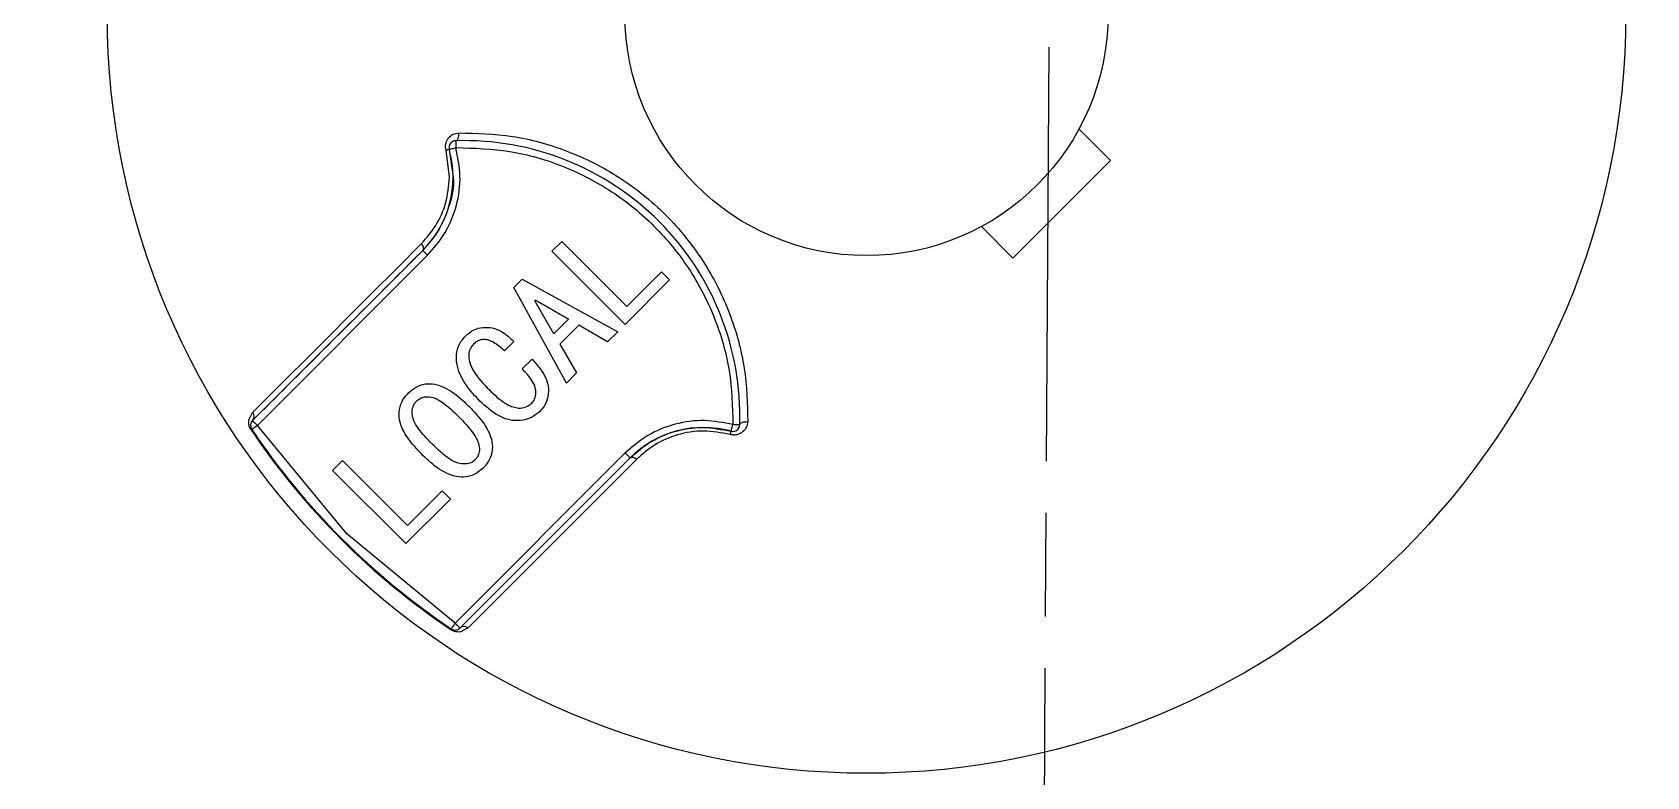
# Model space of a CAD drawing. Header units: millimetres. Extents: x 2136 to 4572, y 748 to 2471.
# Drawn here: x 2956.28 to 3003.06, y 2151.89 to 2173.46 of the extents above; entities that cross this region are included whole.
import ezdxf

# ---------------------------------------------------------------- set-up
doc = ezdxf.new("R2010")
doc.units = ezdxf.units.MM
doc.linetypes.add('AM_ISO08W050', pattern=[18, 12, -1.5, 3, -1.5])
doc.layers.add('AM_7', color=4, linetype='AM_ISO08W050', lineweight=25)

msp = doc.modelspace()

# ---------------------------------------------------------------- linework, layer by layer
at = {"color": 7, "linetype": 'Continuous', "lineweight": 25}
for p, q in [((2968.551, 2170.32), (2968.556, 2170.12)), ((2986.611, 2170.661), (2987.525, 2169.748)), ((2986.611, 2170.661), (2986.611, 2170.661)), ((2968.372, 2169.262), (2968.27, 2170.045)), ((2968.356, 2170.12), (2968.356, 2170.12)), ((2968.364, 2170.066), (2968.472, 2169.26)), ((2984.696, 2166.919), (2987.525, 2169.748)), ((2984.696, 2166.919), (2983.783, 2167.833)), ((2983.783, 2167.833), (2983.783, 2167.833)), ((2983.783, 2167.833), (2984.696, 2166.919)), ((2962.662, 2162.209), (2967.595, 2167.142)), ((2962.803, 2162.068), (2967.736, 2167)), ((2967.595, 2167.142), (2967.595, 2167.142)), ((2971.336, 2167.118), (2971.621, 2167.403)), ((2973.457, 2164.996), (2971.336, 2167.118)), ((2973.457, 2164.996), (2971.336, 2167.118)), ((2971.621, 2167.403), (2973.507, 2165.517)), ((2973.507, 2165.517), (2974.512, 2166.522)), ((2974.512, 2166.522), (2974.747, 2166.287)), ((2984.696, 2166.919), (2984.696, 2166.919)), ((2970.232, 2166.063), (2970.48, 2166.311)), ((2971.758, 2163.297), (2970.232, 2166.063)), ((2971.758, 2163.297), (2970.232, 2166.063)), ((2970.48, 2166.311), (2973.246, 2164.786)), ((2974.747, 2166.287), (2973.457, 2164.996)), ((2974.747, 2166.287), (2973.457, 2164.996)), ((2970.864, 2165.704), (2970.84, 2165.679)), ((2970.864, 2165.704), (2970.84, 2165.679)), ((2971.398, 2164.724), (2970.84, 2165.679)), ((2970.84, 2165.679), (2970.84, 2165.679)), ((2970.864, 2165.704), (2971.82, 2165.145)), ((2970.864, 2165.704), (2970.864, 2165.704)), ((2971.82, 2165.145), (2970.864, 2165.704)), ((2971.82, 2165.145), (2971.398, 2164.724)), ((2971.82, 2165.145), (2971.82, 2165.145)), ((2972.117, 2164.972), (2971.572, 2164.426)), ((2972.117, 2164.972), (2971.572, 2164.426)), ((2972.949, 2164.488), (2972.117, 2164.972)), ((2972.117, 2164.972), (2972.117, 2164.972)), ((2972.949, 2164.488), (2972.117, 2164.972)), ((2973.246, 2164.786), (2972.949, 2164.488)), ((2973.246, 2164.786), (2972.949, 2164.488)), ((2973.457, 2164.996), (2973.457, 2164.996)), ((2969.066, 2164.426), (2969.066, 2164.426)), ((2970.232, 2164.5), (2969.959, 2164.227)), ((2970.232, 2164.5), (2969.959, 2164.227)), ((2969.959, 2164.227), (2969.959, 2164.227)), ((2971.572, 2164.426), (2972.055, 2163.595)), ((2971.572, 2164.426), (2971.572, 2164.426)), ((2972.949, 2164.488), (2972.949, 2164.488)), ((2968.958, 2163.888), (2968.958, 2163.888)), ((2970.48, 2163.706), (2970.765, 2163.992)), ((2972.055, 2163.595), (2971.758, 2163.297)), ((2972.055, 2163.595), (2971.758, 2163.297)), ((2971.758, 2163.297), (2971.758, 2163.297)), ((2970.866, 2163.125), (2970.866, 2163.125)), ((2962.56, 2162.253), (2962.666, 2162.445)), ((2967.416, 2162.776), (2967.416, 2162.776)), ((2968.644, 2162.317), (2968.644, 2162.317)), ((2969.252, 2162.776), (2969.252, 2162.776)), ((2970.988, 2162.478), (2970.988, 2162.478)), ((2976.787, 2162.315), (2976.787, 2162.315)), ((2962.603, 2162.068), (2962.603, 2162.068)), ((2962.638, 2161.956), (2962.618, 2161.942)), ((2962.662, 2162.209), (2962.662, 2162.209)), ((2965.392, 2158.929), (2962.803, 2162.068)), ((2967.312, 2162.274), (2967.312, 2162.274)), ((2969.204, 2161.577), (2969.204, 2161.577)), ((2964.984, 2160.766), (2965.27, 2161.052)), ((2965.27, 2161.052), (2967.155, 2159.166)), ((2967.565, 2161.238), (2967.565, 2161.238)), ((2973.464, 2161.273), (2968.531, 2156.34)), ((2973.605, 2161.131), (2968.672, 2156.199)), ((2967.106, 2158.645), (2964.984, 2160.766)), ((2967.106, 2158.645), (2964.984, 2160.766)), ((2969.351, 2160.841), (2969.351, 2160.841)), ((2967.155, 2159.166), (2968.16, 2160.171)), ((2968.16, 2160.171), (2968.396, 2159.935)), ((2968.396, 2159.935), (2967.106, 2158.645)), ((2968.396, 2159.935), (2967.106, 2158.645)), ((2968.531, 2156.34), (2965.392, 2158.929)), ((2967.106, 2158.645), (2967.106, 2158.645)), ((2968.405, 2156.154), (2968.419, 2156.174)), ((2968.908, 2156.202), (2968.73, 2156.104))]:
    msp.add_line(p, q, dxfattribs=at)
at = {"color": 7, "linetype": 'Continuous', "lineweight": 25, "flags": 128}
for points in [[(2968.551, 2170.32), (2968.571, 2170.325), (2968.59, 2170.339), (2968.608, 2170.36), (2968.622, 2170.39), (2968.633, 2170.424), (2968.64, 2170.464), (2968.643, 2170.505), (2968.641, 2170.548)], [(2968.364, 2170.066), (2968.367, 2170.067), (2968.378, 2170.07), (2968.396, 2170.075), (2968.42, 2170.082), (2968.449, 2170.09), (2968.483, 2170.099), (2968.519, 2170.109), (2968.556, 2170.12)], [(2987.525, 2169.748), (2987.172, 2169.395), (2986.818, 2169.041), (2986.465, 2168.687), (2986.111, 2168.333), (2985.757, 2167.98), (2985.403, 2167.626), (2985.049, 2167.272), (2984.696, 2166.919)], [(2962.666, 2162.445), (2963.148, 2162.927), (2963.67, 2163.449), (2964.232, 2164.01), (2964.83, 2164.609), (2965.464, 2165.242), (2966.131, 2165.91), (2966.83, 2166.609), (2967.558, 2167.337)], [(2967.595, 2167.142), (2967.606, 2167.158), (2967.614, 2167.178), (2967.616, 2167.201), (2967.614, 2167.226), (2967.606, 2167.254), (2967.595, 2167.282), (2967.578, 2167.31), (2967.558, 2167.337)], [(2967.595, 2167.142), (2967.597, 2167.139), (2967.605, 2167.131), (2967.618, 2167.118), (2967.636, 2167.1), (2967.657, 2167.079), (2967.682, 2167.054), (2967.708, 2167.028), (2967.736, 2167)], [(2962.638, 2161.956), (2962.641, 2161.958), (2962.65, 2161.964), (2962.666, 2161.974), (2962.686, 2161.988), (2962.711, 2162.005), (2962.74, 2162.025), (2962.771, 2162.046), (2962.803, 2162.068)], [(2962.662, 2162.209), (2962.665, 2162.206), (2962.673, 2162.198), (2962.686, 2162.185), (2962.703, 2162.168), (2962.725, 2162.146), (2962.749, 2162.122), (2962.776, 2162.095), (2962.803, 2162.068)], [(2976.53, 2161.9), (2976.531, 2161.904), (2976.534, 2161.915), (2976.539, 2161.933), (2976.545, 2161.957), (2976.553, 2161.986), (2976.563, 2162.019), (2976.573, 2162.055), (2976.583, 2162.093)], [(2976.783, 2162.087), (2976.779, 2162.087), (2976.768, 2162.088), (2976.749, 2162.088), (2976.725, 2162.089), (2976.694, 2162.09), (2976.66, 2162.091), (2976.622, 2162.092), (2976.583, 2162.093)], [(2976.783, 2162.087), (2976.788, 2162.108), (2976.802, 2162.127), (2976.824, 2162.144), (2976.853, 2162.159), (2976.888, 2162.17), (2976.927, 2162.177), (2976.969, 2162.179), (2977.011, 2162.178)], [(2973.801, 2161.095), (2973.072, 2160.366), (2972.373, 2159.667), (2971.706, 2159), (2971.072, 2158.366), (2970.474, 2157.768), (2969.913, 2157.207), (2969.39, 2156.685), (2968.908, 2156.202)], [(2973.605, 2161.131), (2973.602, 2161.134), (2973.594, 2161.142), (2973.581, 2161.155), (2973.564, 2161.173), (2973.542, 2161.194), (2973.518, 2161.218), (2973.491, 2161.245), (2973.464, 2161.273)], [(2973.605, 2161.131), (2973.621, 2161.143), (2973.641, 2161.15), (2973.664, 2161.153), (2973.69, 2161.15), (2973.717, 2161.143), (2973.745, 2161.131), (2973.773, 2161.115), (2973.801, 2161.095)], [(2968.531, 2156.34), (2968.509, 2156.308), (2968.488, 2156.277), (2968.469, 2156.248), (2968.452, 2156.223), (2968.438, 2156.202), (2968.428, 2156.187), (2968.421, 2156.177), (2968.419, 2156.174)], [(2968.672, 2156.199), (2968.67, 2156.201), (2968.662, 2156.209), (2968.649, 2156.222), (2968.631, 2156.24), (2968.61, 2156.261), (2968.585, 2156.286), (2968.559, 2156.312), (2968.531, 2156.34)]]:
    msp.add_lwpolyline(points, dxfattribs=at)
at = {"color": 7, "linetype": 'Continuous', "lineweight": 25}
for radius in [22, 7]:
    msp.add_circle((2980.454, 2173.99), radius, dxfattribs=at)
for centre, radius, start, end in [((2947.454, 2211.196), 91.48, 295.79271, 180), ((2947.454, 2211.196), 91.48, 180, 290.22656), ((2947.454, 2211.196), 91.441, 295.84596, 351.20762), ((2947.454, 2211.196), 90.976, 296.50811, 351.20762), ((2947.454, 2211.196), 86.42, 299.88973, 350.7957), ((2968.556, 2170.12), 0.2, 91.6906, 135), ((2968.787, 2162.323), 8, 358.3094, 91.6906), ((2965.473, 2169.263), 3, 315, 15.531), ((2968.47, 2169.386), 0.688, 98.909, 106.876), ((2968.556, 2170.12), 0.2, 135, 195.531), ((2962.526, 2162.329), 0.182, 318.6226, 39.5362), ((2962.803, 2162.068), 0.2, 135, 214.039), ((2980.454, 2173.99), 21.524, 214.039, 235.961), ((2980.454, 2173.99), 21.5, 214.039, 235.961), ((2975.726, 2159.01), 3, 74.469, 135), ((2975.849, 2162.007), 0.689, 343.1243, 351.0894), ((2976.583, 2162.093), 0.2, 254.469, 315), ((2976.583, 2162.093), 0.2, 315, 358.3094), ((2968.792, 2156.062), 0.182, 50.5221, 130.0859), ((2968.531, 2156.34), 0.2, 235.961, 315)]:
    msp.add_arc(centre, radius, start, end, dxfattribs=at)
for points in [[(3041.195, 2211.196), (3041.108, 2208.129), (3040.934, 2201.994), (3039.53, 2192.879), (3037.305, 2183.941), (3034.198, 2175.266), (3030.259, 2166.936), (3025.522, 2159.033), (3020.033, 2151.633), (3013.845, 2144.805), (3007.018, 2138.618), (2999.617, 2133.129), (2991.714, 2128.392), (2983.385, 2124.453), (2974.709, 2121.345), (2965.771, 2119.12), (2956.657, 2117.717), (2950.522, 2117.543), (2947.454, 2117.456)], [(3045.128, 2200.407), (3044.604, 2196.755), (3043.556, 2189.452), (3040.436, 2178.809), (3036.228, 2168.566), (3030.873, 2158.865), (3024.468, 2149.826), (3017.087, 2141.564), (3008.825, 2134.183), (2999.786, 2127.778), (2990.085, 2122.423), (2979.842, 2118.215), (2969.199, 2115.095), (2961.895, 2114.047), (2958.244, 2113.523)], [(3044.925, 2193.865), (3044.239, 2190.57), (3042.866, 2183.982), (3039.545, 2174.43), (3035.342, 2165.246), (3030.206, 2156.543), (3024.217, 2148.406), (3017.429, 2140.922), (3009.915, 2134.166), (3001.753, 2128.212), (2993.028, 2123.114), (2983.827, 2118.949), (2974.261, 2115.669), (2967.666, 2114.325), (2964.369, 2113.652)], [(2967.595, 2167.142), (2966.63, 2166.177), (2964.701, 2164.248), (2963.342, 2162.889), (2962.662, 2162.209)]]:
    msp.add_open_spline(points, degree=3, dxfattribs=at)
for points, knots in [([(2989.738, 2137.124), (2991.917, 2138.398), (2996.901, 2141.312), (3003.966, 2146.966), (3010.93, 2153.798), (3017.049, 2161.408), (3022.273, 2169.657), (3026.5, 2178.451), (3029.778, 2187.659), (3031.053, 2194.034), (3031.69, 2197.222)], [0, 0, 0, 0, 0.099849, 0.228442, 0.357035, 0.485628, 0.614221, 0.742814, 0.871407, 1, 1, 1, 1]), ([(2968.27, 2170.045), (2968.264, 2170.077), (2968.251, 2170.141), (2968.262, 2170.237), (2968.292, 2170.326), (2968.357, 2170.426), (2968.472, 2170.522), (2968.584, 2170.539), (2968.641, 2170.548)], [0, 0, 0, 0, 0.123692, 0.250213, 0.373441, 0.501044, 0.749966, 1, 1, 1, 1]), ([(2968.551, 2170.32), (2968.541, 2170.319), (2968.515, 2170.317), (2968.465, 2170.301), (2968.415, 2170.266), (2968.378, 2170.215), (2968.36, 2170.165), (2968.354, 2170.115), (2968.361, 2170.082), (2968.364, 2170.066)], [0, 0, 0, 0, 0.0858052, 0.25106, 0.5005164, 0.655876, 0.7885052, 0.9015382, 1, 1, 1, 1]), ([(2968.641, 2170.548), (2969.156, 2170.535), (2970.185, 2170.511), (2971.781, 2170.075), (2973.31, 2169.313), (2974.675, 2168.214), (2975.775, 2166.85), (2976.538, 2165.32), (2976.974, 2163.723), (2976.999, 2162.693), (2977.011, 2162.178)], [0, 0, 0, 0, 0.125198, 0.2499957, 0.3751716, 0.4997698, 0.6246825, 0.749695, 0.8746376, 1, 1, 1, 1]), ([(2967.736, 2167), (2967.917, 2167.211), (2968.286, 2167.639), (2968.601, 2168.44), (2968.721, 2169.293), (2968.611, 2169.847), (2968.556, 2170.12)], [0, 0, 0, 0, 0.245589, 0.5, 0.754411, 1, 1, 1, 1]), ([(2968.556, 2170.12), (2969.081, 2170.105), (2970.142, 2170.074), (2971.685, 2169.62), (2973.107, 2168.883), (2974.339, 2167.876), (2975.347, 2166.643), (2976.084, 2165.222), (2976.537, 2163.678), (2976.568, 2162.618), (2976.583, 2162.093)], [0, 0, 0, 0, 0.123694, 0.25, 0.376306, 0.5, 0.623694, 0.75, 0.876306, 1, 1, 1, 1]), ([(2967.558, 2167.337), (2967.703, 2167.504), (2967.993, 2167.838), (2968.296, 2168.497), (2968.346, 2169.007), (2968.372, 2169.262)], [0, 0, 0, 0, 0.33293, 0.666707, 1, 1, 1, 1]), ([(2968.472, 2169.26), (2968.473, 2169.257), (2968.512, 2168.967), (2968.373, 2168.43), (2968.085, 2167.702), (2967.764, 2167.336), (2967.595, 2167.142)], [0, 0, 0, 0, 0.0026935, 0.3414816, 0.6510181, 1, 1, 1, 1]), ([(2969.252, 2162.776), (2969.115, 2162.922), (2968.839, 2163.217), (2968.594, 2163.687), (2968.556, 2164.118), (2968.636, 2164.435), (2968.77, 2164.591), (2968.83, 2164.661)], [0, 0, 0, 0, 0.278953, 0.561275, 0.716356, 0.872487, 1, 1, 1, 1]), ([(2968.83, 2164.661), (2968.908, 2164.727), (2969.056, 2164.851), (2969.335, 2164.921), (2969.618, 2164.907), (2969.94, 2164.778), (2970.123, 2164.604), (2970.232, 2164.5)], [0, 0, 0, 0, 0.190602, 0.35935, 0.52722, 0.719557, 1, 1, 1, 1]), ([(2969.066, 2164.426), (2969.033, 2164.387), (2968.961, 2164.302), (2968.916, 2164.122), (2968.943, 2163.892), (2969.121, 2163.518), (2969.357, 2163.273), (2969.525, 2163.098)], [0, 0, 0, 0, 0.0972515, 0.2128757, 0.3462685, 0.5366234, 1, 1, 1, 1]), ([(2969.959, 2164.227), (2969.886, 2164.296), (2969.751, 2164.422), (2969.545, 2164.536), (2969.366, 2164.57), (2969.227, 2164.544), (2969.129, 2164.485), (2969.082, 2164.441), (2969.066, 2164.426)], [0, 0, 0, 0, 0.29136, 0.535096, 0.673308, 0.812563, 0.935255, 1, 1, 1, 1]), ([(2969.959, 2164.227), (2969.886, 2164.296), (2969.751, 2164.422), (2969.545, 2164.536), (2969.366, 2164.57), (2969.227, 2164.544), (2969.129, 2164.485), (2969.082, 2164.441), (2969.066, 2164.426)], [0, 0, 0, 0, 0.29136, 0.535096, 0.673308, 0.812563, 0.935255, 1, 1, 1, 1]), ([(2970.765, 2163.992), (2970.899, 2163.839), (2971.102, 2163.609), (2971.248, 2163.218), (2971.237, 2162.907), (2971.141, 2162.65), (2971.032, 2162.528), (2970.988, 2162.478)], [0, 0, 0, 0, 0.351866, 0.532632, 0.714759, 0.884894, 1, 1, 1, 1]), ([(2967.18, 2163.012), (2967.257, 2163.078), (2967.402, 2163.203), (2967.675, 2163.285), (2967.954, 2163.277), (2968.338, 2163.137), (2968.661, 2162.887), (2968.879, 2162.675), (2968.942, 2162.615)], [0, 0, 0, 0, 0.148277, 0.278554, 0.408484, 0.552088, 0.872274, 1, 1, 1, 1]), ([(2970.753, 2162.714), (2970.785, 2162.754), (2970.847, 2162.832), (2970.878, 2162.995), (2970.869, 2163.185), (2970.73, 2163.441), (2970.579, 2163.601), (2970.48, 2163.706)], [0, 0, 0, 0, 0.132852, 0.257107, 0.423406, 0.622223, 1, 1, 1, 1]), ([(2967.565, 2161.238), (2967.427, 2161.384), (2967.188, 2161.639), (2966.957, 2162.034), (2966.892, 2162.384), (2966.942, 2162.681), (2967.062, 2162.887), (2967.153, 2162.983), (2967.18, 2163.012)], [0, 0, 0, 0, 0.29336, 0.511467, 0.658407, 0.805673, 0.942273, 1, 1, 1, 1]), ([(2967.416, 2162.776), (2967.455, 2162.808), (2967.535, 2162.873), (2967.706, 2162.909), (2967.915, 2162.887), (2968.254, 2162.695), (2968.48, 2162.476), (2968.644, 2162.317)], [0, 0, 0, 0, 0.104522, 0.209348, 0.351191, 0.528915, 1, 1, 1, 1]), ([(2967.416, 2162.776), (2967.455, 2162.808), (2967.535, 2162.873), (2967.706, 2162.909), (2967.915, 2162.887), (2968.254, 2162.695), (2968.48, 2162.476), (2968.644, 2162.317)], [0, 0, 0, 0, 0.104522, 0.209348, 0.351191, 0.528915, 1, 1, 1, 1]), ([(2969.525, 2163.098), (2969.67, 2162.959), (2969.895, 2162.743), (2970.239, 2162.579), (2970.475, 2162.568), (2970.641, 2162.616), (2970.72, 2162.685), (2970.753, 2162.714)], [0, 0, 0, 0, 0.421141, 0.650944, 0.779664, 0.909635, 1, 1, 1, 1]), ([(2967.862, 2161.535), (2967.724, 2161.68), (2967.529, 2161.885), (2967.334, 2162.182), (2967.278, 2162.401), (2967.296, 2162.593), (2967.359, 2162.716), (2967.404, 2162.764), (2967.416, 2162.776)], [0, 0, 0, 0, 0.411241, 0.579386, 0.722749, 0.866004, 0.96618, 1, 1, 1, 1]), ([(2968.644, 2162.317), (2968.783, 2162.172), (2968.98, 2161.966), (2969.178, 2161.668), (2969.24, 2161.461), (2969.235, 2161.288), (2969.188, 2161.159), (2969.137, 2161.101), (2969.115, 2161.076)], [0, 0, 0, 0, 0.409684, 0.583644, 0.725379, 0.843759, 0.932231, 1, 1, 1, 1]), ([(2968.942, 2162.615), (2969.079, 2162.469), (2969.325, 2162.207), (2969.563, 2161.806), (2969.63, 2161.448), (2969.581, 2161.156), (2969.462, 2160.959), (2969.376, 2160.868), (2969.351, 2160.841)], [0, 0, 0, 0, 0.292886, 0.524338, 0.670134, 0.816655, 0.945975, 1, 1, 1, 1]), ([(2970.988, 2162.478), (2970.91, 2162.413), (2970.745, 2162.274), (2970.428, 2162.198), (2970.094, 2162.214), (2969.675, 2162.388), (2969.42, 2162.622), (2969.252, 2162.776)], [0, 0, 0, 0, 0.153253, 0.324924, 0.478859, 0.655839, 1, 1, 1, 1]), ([(2970.988, 2162.478), (2970.91, 2162.413), (2970.745, 2162.274), (2970.428, 2162.198), (2970.094, 2162.214), (2969.675, 2162.388), (2969.42, 2162.622), (2969.252, 2162.776)], [0, 0, 0, 0, 0.153253, 0.324924, 0.478859, 0.655839, 1, 1, 1, 1]), ([(2962.618, 2161.942), (2962.609, 2161.955), (2962.592, 2161.982), (2962.566, 2162.042), (2962.543, 2162.143), (2962.553, 2162.21), (2962.56, 2162.253)], [0, 0, 0, 0, 0.1152277, 0.2337581, 0.5018731, 1, 1, 1, 1]), ([(2976.583, 2162.093), (2976.311, 2162.147), (2975.756, 2162.257), (2974.904, 2162.138), (2974.103, 2161.822), (2973.674, 2161.454), (2973.464, 2161.273)], [0, 0, 0, 0, 0.245589, 0.5, 0.754411, 1, 1, 1, 1]), ([(2973.605, 2161.131), (2973.799, 2161.3), (2974.166, 2161.617), (2974.893, 2161.923), (2975.696, 2162.06), (2976.257, 2161.953), (2976.53, 2161.9)], [0, 0, 0, 0, 0.265019, 0.500067, 0.757342, 1, 1, 1, 1]), ([(2976.508, 2161.807), (2976.246, 2161.856), (2975.721, 2161.955), (2974.962, 2161.82), (2974.301, 2161.533), (2973.967, 2161.241), (2973.801, 2161.095)], [0, 0, 0, 0, 0.249812, 0.499845, 0.75024, 1, 1, 1, 1]), ([(2977.011, 2162.178), (2977.002, 2162.121), (2976.985, 2162.008), (2976.89, 2161.894), (2976.79, 2161.829), (2976.701, 2161.799), (2976.605, 2161.787), (2976.54, 2161.8), (2976.508, 2161.807)], [0, 0, 0, 0, 0.249602, 0.498296, 0.625589, 0.748629, 0.875722, 1, 1, 1, 1]), ([(2969.115, 2161.076), (2969.076, 2161.044), (2968.994, 2160.978), (2968.818, 2160.944), (2968.602, 2160.964), (2968.255, 2161.155), (2968.027, 2161.376), (2967.862, 2161.535)], [0, 0, 0, 0, 0.102727, 0.209545, 0.355438, 0.53569, 1, 1, 1, 1]), ([(2969.351, 2160.841), (2969.274, 2160.774), (2969.127, 2160.648), (2968.849, 2160.567), (2968.562, 2160.575), (2968.17, 2160.716), (2967.843, 2160.967), (2967.626, 2161.178), (2967.565, 2161.238)], [0, 0, 0, 0, 0.146535, 0.278399, 0.409738, 0.559567, 0.875154, 1, 1, 1, 1]), ([(2969.351, 2160.841), (2969.274, 2160.774), (2969.127, 2160.648), (2968.849, 2160.567), (2968.562, 2160.575), (2968.17, 2160.716), (2967.843, 2160.967), (2967.626, 2161.178), (2967.565, 2161.238)], [0, 0, 0, 0, 0.146535, 0.278399, 0.409738, 0.559567, 0.875154, 1, 1, 1, 1]), ([(2968.73, 2156.104), (2968.726, 2156.101), (2968.69, 2156.08), (2968.605, 2156.082), (2968.506, 2156.102), (2968.446, 2156.129), (2968.419, 2156.146), (2968.405, 2156.154)], [0, 0, 0, 0, 0.0641655, 0.529622, 0.7809744, 0.8920347, 1, 1, 1, 1])]:
    msp.add_open_spline(points, degree=3, knots=knots, dxfattribs=at)
at = {"layer": 'AM_7'}
msp.add_line((2985.34, 2107.035), (2987.185, 2409.547), dxfattribs=at)

doc.saveas('drawing.dxf')
